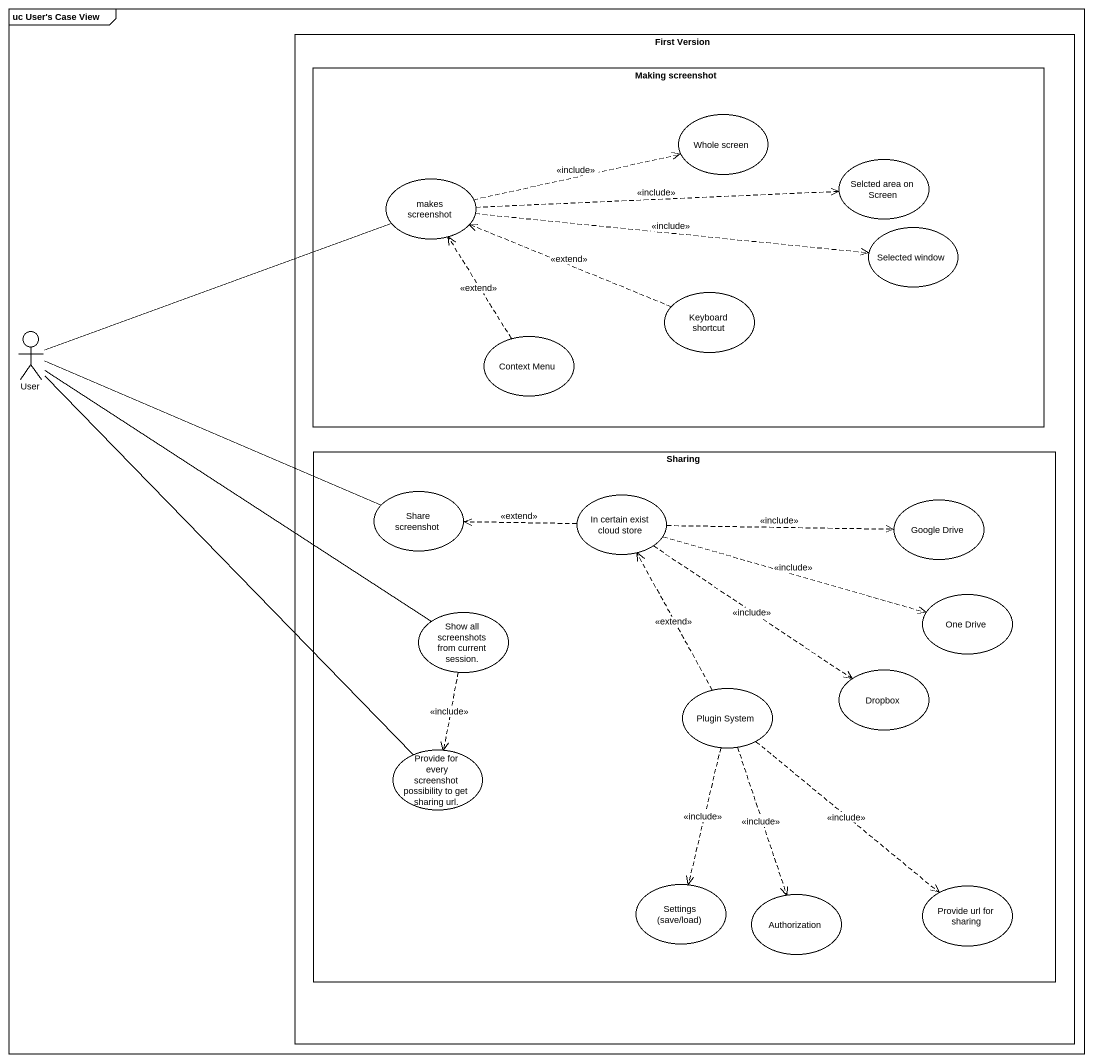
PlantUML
@startuml
mainframe uc User's Case View
rectangle "First Version" as First_Version {
  rectangle "Making screenshot" as Making_screenshot {
    usecase "Whole screen" as Whole_screen
    usecase "makes screenshot" as makes_screenshot
    usecase "Selcted area on Screen" as Selcted_area_on_Screen
    usecase "Selected window" as Selected_window
    usecase "Keyboard shortcut" as Keyboard_shortcut
    usecase "Context Menu" as Context_Menu
  }
  rectangle Sharing {
    usecase "Share screenshot" as Share_screenshot
    usecase "In certain exist cloud store" as In_certain_exist_cloud_store
    usecase "Google Drive" as Google_Drive
    usecase "One Drive" as One_Drive
    usecase "Show all screenshots from current session." as Show_all_screenshots_from
    usecase "Plugin System" as Plugin_System
    usecase Dropbox
    usecase "Provide for every screenshot possibility to get sharing url." as Provide_for_every
    usecase "Settings (save/load)" as Settings_save_load
    usecase Authorization
    usecase "Provide url for sharing" as Provide_url_for_sharing
  }
}
actor User
makes_screenshot .right.> Whole_screen : <<include>>
makes_screenshot .right.> Selcted_area_on_Screen : <<include>>
makes_screenshot .right.> Selected_window : <<include>>
Keyboard_shortcut .left.> makes_screenshot : <<extend>>
User -right- makes_screenshot
User -right- Share_screenshot
User -- Show_all_screenshots_from
User -- Provide_for_every
Context_Menu .up.> makes_screenshot : <<extend>>
In_certain_exist_cloud_store .left.> Share_screenshot : <<extend>>
In_certain_exist_cloud_store .right.> Google_Drive : <<include>>
In_certain_exist_cloud_store .right.> One_Drive : <<include>>
In_certain_exist_cloud_store ..> Dropbox : <<include>>
Show_all_screenshots_from ..> Provide_for_every : <<include>>
Plugin_System .up.> In_certain_exist_cloud_store : <<extend>>
Plugin_System ..> Settings_save_load : <<include>>
Plugin_System ..> Authorization : <<include>>
Plugin_System ..> Provide_url_for_sharing : <<include>>
@enduml
